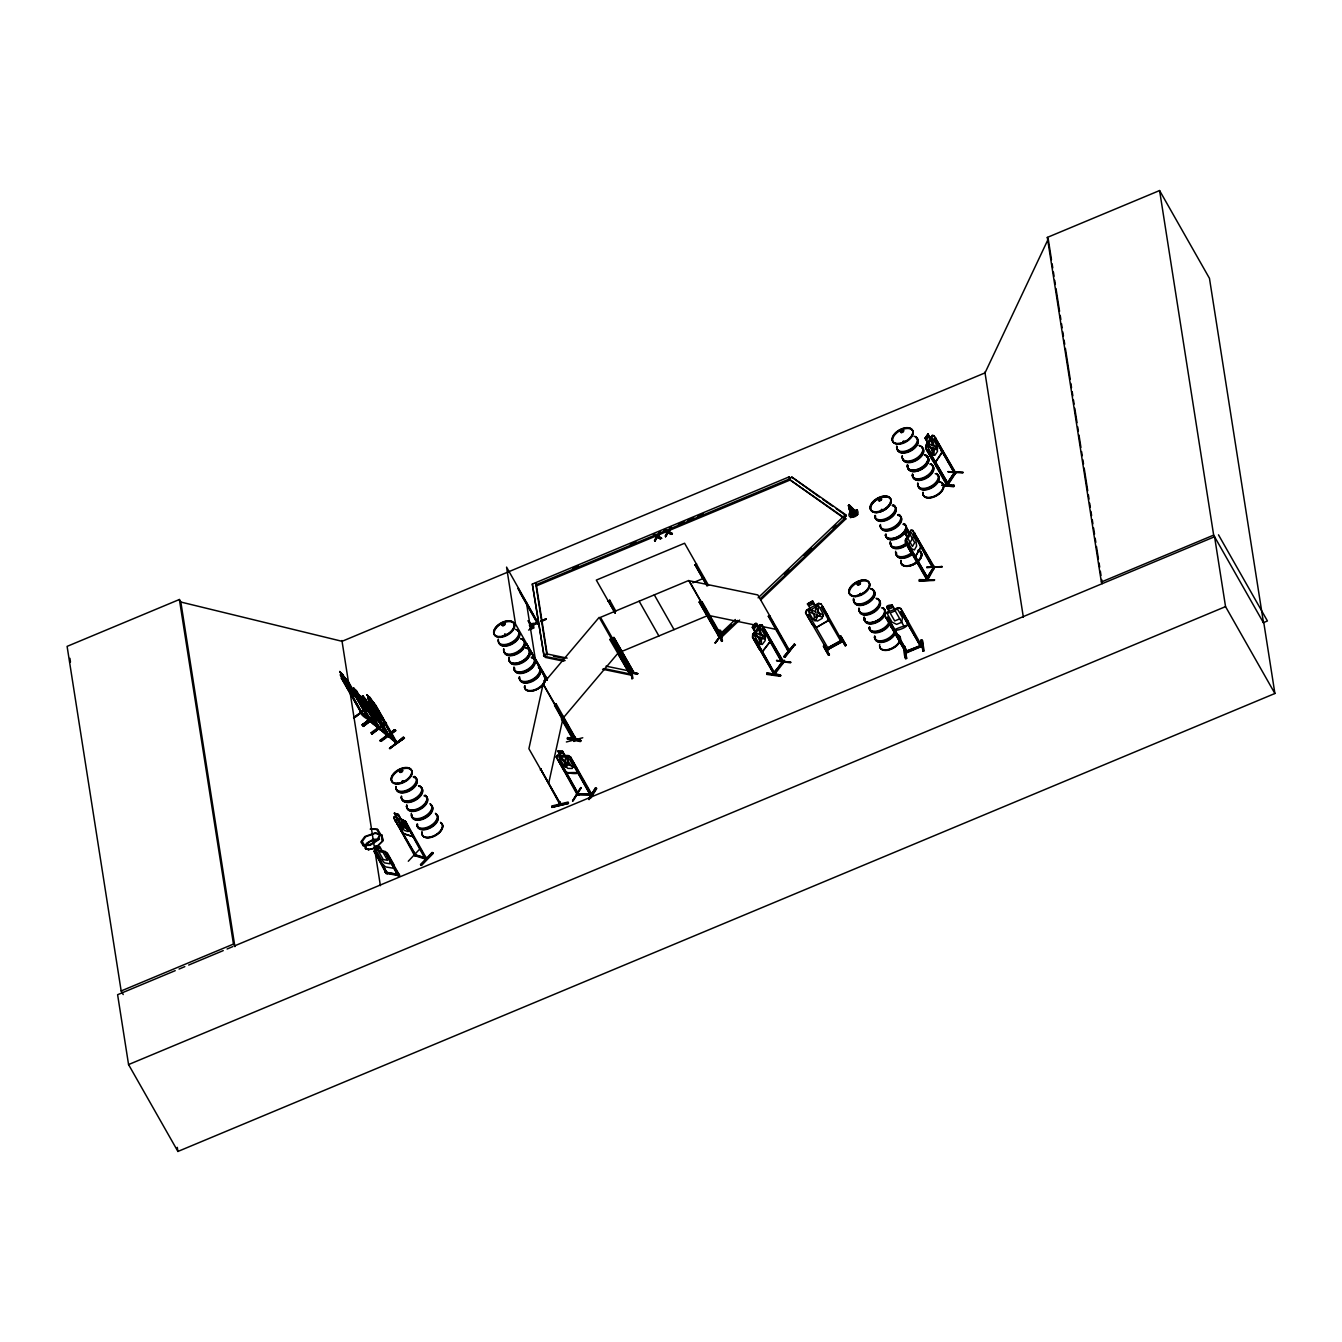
<?xml version="1.0" encoding="UTF-8"?>
<svg xmlns="http://www.w3.org/2000/svg" width="1342" height="1342" viewBox="0 0 1342 1342"><rect width="100%" height="100%" fill="white"/><g stroke="black" fill="none" stroke-linecap="round" stroke-linejoin="round"><path stroke-width="1.5" d="M559.916 804.63C562.466 802.449 557.618 801.744 560.117 803.137M574.98 739.962L573.94 741.388L574.309 740.063M932.153 459.4L935.592 462.403L932.069 459.568L925.544 448.077L927.456 442.407L927.054 445.913L931.583 453.898L934.921 455.24L937.488 451.348L936.934 445.846L932.405 437.861L930.207 438.532M946.932 485.452L925.678 448.01L925.829 445.108L932.254 435.412L930.224 438.247L927.943 433.969L930.358 438.532M536.867 622.134C538.847 619.803 538.427 626.815 537.739 623.225L519.002 590.228M531.466 625.439L537.79 621.749M538.628 623.879L506.571 567.112L515.513 624.047L547.268 680.025L547.083 678.951M546.68 678.582L545.791 677.928M401.577 771.835L399.916 771.029M400.704 771.616L402.013 770.325L400.788 770.157M402.466 780.977L401.879 782.134L403.321 782.067M402.114 781.279L402.181 782.218M402.382 781.983L403.523 781.262L402.516 781.346M403.69 781.53L402.684 780.927M503.468 624.684L502.394 624.282M504.29 623.275L504.206 624.835M504.357 635.387L504.944 634.196M504.894 634.682L504.726 634.363M504.827 635.185L506.001 634.514M505.229 635.185L504.944 634.229M857.622 583.585L858.209 582.78M858.243 584.542L857.739 583.166A1.761 1.006 -29.6 0 1 860.457 583.116A1.761 1.006 -29.6 0 1 858.192 585.011A1.761 1.006 -29.6 0 1 857.907 583.216M859.601 594.691L860.407 593.734M859.87 594.12L860.708 593.533L859.954 594.187M880.822 510.262L882.281 510.195M882.13 509.96L882.617 509.826M882.617 509.994L881.509 509.406L882.466 509.591M900.901 431.168L901.505 432.124M901.321 432.057L900.968 430.983M901.992 431.654L902.294 430.178M902.998 441.619L904.625 441.384L903.065 441.518M903.518 441.736L903.988 442.172M752.979 634.43L752.728 637.232L774.284 674.741C784.164 655.399 786.731 659.694 782.403 663.485L762.759 628.61L763.632 627.469L783.845 662.277L782.47 663.317M947.15 482.768L946.244 483.908C950.035 488.656 946.278 479.564 947.62 484.294M394.481 813.135L400.52 826.387L404.412 830.43L408.069 831.57L408.069 828.769L403.539 820.784L400.772 818.737L398.389 814.359L394.363 813.269L398.272 814.493L400.654 818.872L405.603 821.388L394.38 816.624L393.726 817.832L415.886 856.028L414.376 853.965M424.995 857.186L425.984 857.521M368.782 718.708L361.585 712.568L340.516 674.305L346.823 679.757M354.288 691.868L354.405 690.929L360.713 696.381M363.145 699.45L363.279 698.494L371.097 706.227M396.964 742.562L375.726 705.221L367.809 697.639L389.029 735.919M367.674 698.595L367.809 697.639M365.527 848.731L364.705 846.265L366.601 843.212L373.126 839.32C389.65 838.8 369.251 839.304 367.473 843.699M367.507 843.682L365.762 846.349L366.215 848.429M537.018 621.95L537.203 623.024L531.432 625.07M538.528 623.879L517.995 588.467L518.733 589.188M560 804.613L540.558 768.865L560.738 804.428M541.128 768.731L540.323 769.956M554.531 705.422L574.594 741.254L555.102 705.288M551.965 807.431L551.696 806.039L568.119 802.046L568.387 803.455L551.914 807.347L568.387 803.455M566.374 741.975L582.763 737.764M574.007 739.727L574.275 738.855M574.611 741.136L574.846 740.046M774.569 672.241L774.552 673.516L755.043 638.658L754.17 639.782L774.384 674.607L773.848 673.214L782.352 662.646L773.16 673.114M387.704 873.139L386.194 873.525L374.183 851.214L375.374 851.415L387.402 873.659L386.043 871.562L385.288 872.149L386.781 872.334M386.546 872.417L385.993 871.629M397.534 873.625L398.826 875.739L399.564 875.219L387.083 853.478L385.892 853.26L397.92 875.571L399.211 875.655L386.731 853.915L385.54 853.697M548.643 783.46L562.852 718.926M934.284 580.465L919.236 581.002L934.686 579.912L919.22 579.627L919.253 581.036M752.325 627.385L754.942 631.663L754.154 635.152L758.7 643.137L762.222 644.479L765.175 640.637L764.823 635.152L760.277 627.167L757.894 627.804L755.462 623.527C747.393 635.672 757.274 614.636 758.045 627.821M720.503 637.198L701.094 601.853L702.269 602.088L722.147 636.863C713.86 637.584 725.804 633.508 718.809 636.611M788.408 650.568L789.348 651.256L787.687 649.31M787.402 649.83L789.012 649.494L787.553 649.276M828.735 649.461L827.46 647.968C824.156 650.065 828.568 650.451 828.735 649.461L808.656 614.485L807.398 615.609L808.656 614.485M842.642 641.174C843.078 642.818 838.096 642.197 841.551 640L842.541 641.761L822.747 606.517L821.304 607.322L822.747 606.517M573.537 738.15L574.359 737.144M575.433 738.184L574.259 739.576L573.655 738.167M953.927 485.25L953.894 486.525L943.627 485.989M953.894 486.525L943.627 485.854M941.899 485.284L954.196 485.737M907.762 545.221L908.4 544.08L907.762 545.221L927.423 580.113C930.341 576.473 924.135 577.563 926.97 579.861M926.248 578.587L933.227 567.901L927.171 577.798M933.009 567.549L933.864 566.173L932.489 567.565M933.73 566.391L933.831 568.773L932.556 567.297M926.181 578.855L927.641 579.979L934.586 567.431M414.561 855.626L426.353 859.316L405.938 823.803L425.28 859.148L426.907 858.863L426.035 857.471M415.601 854.267L414.561 853.948M416.104 855.475L395.353 820.482L414.695 855.827L413.957 854.451M766.819 673.147L780.423 674.892L780.289 676.318L766.718 674.389L766.869 673.063L780.39 674.925M780.641 675.714L767.104 673.684L780.826 675.63M400.184 770.66A1.761 1.006 -29.6 0 0 400.47 772.455A1.761 1.006 -29.6 0 0 402.734 770.543A1.761 1.006 -29.6 0 0 400.184 770.66L399.648 771.918L401.241 771.868M401.04 770.593L401.761 770.979M504.139 623.191L503.049 624.147M805.569 612.791L806.492 610.14L818.586 603.279L821.17 603.967L827.678 615.424L828.5 620.591L816.288 627.502L812.044 624.164L805.519 612.69L827.343 650.316M805.77 612.74L806.693 610.342L810.165 608.379L807.431 603.95L812.631 601.015L815.114 605.376M901.153 431.621L903.032 431.336M881.073 499.291L878.507 499.895L880.52 500.298M879.664 500.449L879.111 499.358M880.738 499.207L879.983 498.536M859.517 583.317L858.511 582.713M859.45 584.139L859.786 583.233M859.719 593.952L861.044 594.623L860.44 593.432M933.294 568.689L934.586 567.532L914.187 532.791L913.55 533.948L933.21 568.823M567.414 738.922L567.599 737.597L580.549 740.18L580.381 741.589L567.431 739.006L567.599 737.597L580.549 740.18M580.801 740.901L567.817 738.402L580.969 740.901M948.341 484.328L928.043 449.419L927.288 450.56L947.519 485.334L946.16 484.093L947.586 482.969M955.252 473.927C954.716 469.146 954.682 476.007 955.789 472.954L935.525 438.129L934.77 439.287L955.168 473.927M529.721 628.945L532.891 625.993L528.463 621.044M848.48 505.565L849.385 505.146L856.297 511.856L854.921 515.009L850.962 515.462L848.48 505.565L851.969 515.898M850.962 515.462L848.53 505.716L849.385 505.146M850.677 514.54L848.563 505.38M894.51 609.218L892.094 604.94C878.96 605.678 895.416 611.835 885.569 612.942L884.529 615.374L906.202 653.101L884.73 615.24M884.747 615.357L885.72 613.059M360.361 711.663L361.803 713.676L362.39 713.021M361.686 711.998L360.377 711.797M362.357 713.139L361.669 711.746M371.013 722.046L370.207 719.664M371.583 721.66L348.501 681.921L339.828 671.52L342.277 676.133L340.516 674.305M377.588 727.683L378.444 728.32M378.41 727.649L387.318 735.902L367.691 702.352M379.232 729.109L360.981 697.337L353.718 688.127L356.167 692.74L354.405 690.929M379.769 727.918L378.914 727.28M371.684 709.146L372.925 709.398L371.684 709.146L386.999 735.869L387.234 734.795M380.021 728.421L386.513 734.56M388.979 735.332L389.096 737.01L369.134 701.145L369.369 702.134M394.867 741.405L396.309 741.472L388.677 736.053M395.622 742.545L396.477 743.183L374.368 704.064L367.121 694.854L369.553 699.45L367.658 697.756M396.913 742.68L388.794 735.819M574.158 740.331L573.99 741.254M1263.527 622.906L1209.461 278.331L1159.589 190.547L1047.314 237.417L1048.236 239.044L985.011 372.891L342.059 641.308L180.834 602.038L179.392 599.505L67.1 646.374L121.166 990.95L123.212 994.573M393.894 817.932L394.514 816.775M379.954 834.321L376.917 840.176L370.409 844.437M370.56 828.702L377.656 829.406L380.558 834.17L377.404 840.528L370.241 845.242L363.263 845.745M826.286 648.723L841.937 640.302L840.159 640.906M826.806 650.149L842.474 641.258M840.88 642.164L840.444 640.62M633.39 671.587L631.344 672.007L633.005 671.302M906.907 651.172L905.112 651.86M906.538 650.803L907.427 651.96M955.118 471.78L953.726 472.619M375.408 847.808L382.94 840.746L381.967 835.026L375.542 832.745L364.839 836.519L360.864 841.937L363.33 845.779M375.911 847.993L382.889 840.78L381.866 835.11M773.78 674.573L773.227 673.13M774.787 673.399L755.043 638.658M782.487 662.042L781.631 662.126L782.755 660.818M933.73 568.807L914.07 533.931L914.707 532.774M941.396 566.441L941.782 567.196L927.121 566.878M926.903 579.861L926.97 577.446M933.21 568.572L933.277 566.139M562.784 768.463C565.368 777.504 594.003 771.482 566.844 772.74L562.784 768.463L556.259 756.989L557.182 755.361L560.302 755.412M556.46 757.039L557.333 755.512M907.058 528.647L909.49 533.193L911.319 532.539L915.848 540.524L916.62 546.026L914.422 549.918L911.285 548.593L906.756 540.608L907.125 537.085L904.542 532.808L907.058 528.647L909.49 532.908M907.762 546.815L912.157 554.246L905.464 542.772L905.447 539.786L905.632 542.772L926.986 579.996L933.931 567.549L912.728 530.275L910.933 530.073L905.548 539.87L907.293 537.085L904.709 532.808L907.075 528.916M909.49 533.193L911.151 530.275M908.534 545.389L914.841 534.301M920.612 547.234L915.194 556.829L912.224 554.095L915.177 557.081L920.914 547.284L919.236 541.732L912.51 530.476M657.463 536.8L654.829 541.145L657.463 536.8L660.314 538.863L661.64 538.31L658.083 535.894L660.415 531.902L658.503 536.615L661.64 538.31M668.199 532.304L665.582 536.666L668.199 532.304L671.05 534.384L672.376 533.831L668.819 531.415L671.168 527.423L669.239 532.137L672.376 533.831M659.174 532.438L657.765 536.314L660.415 531.902M669.91 527.943L668.501 531.835L671.168 527.423M654.426 540.423L656.724 536.498L653.537 534.787L657.362 535.592M654.829 541.145L656.724 536.498M665.162 535.944L667.46 532.019L664.273 530.308L668.098 531.113M665.582 536.666L667.46 532.019M573.99 738.385L575.047 737.144M574.376 739.442C577.06 735.869 574.577 742.042 574.342 738.15M574.426 737.161L575.785 738.553L556.024 703.644L554.632 704.684L556.024 703.644M630.17 672.09L628.71 673.114L629.583 671.973M810.115 608.278L808.32 611.18L812.849 619.148L817.395 621.094L822.243 618.36L822.898 613.462L818.368 605.477L814.963 605.527L812.531 601.25M562.667 751.235L557.786 751.285L562.6 751.369L565.016 755.647L568.236 757.123L572.766 765.091L572.313 768.48L567.834 768.396L563.489 764.923L558.943 756.955L560.537 755.563L558.104 751.285M557.182 755.361L568.387 755.714M556.259 756.989L577.848 794.279C578.989 791.663 575.617 793.86 578.134 793.558M577.228 794.783L557.903 759.606L559.228 759.622L578.855 794.816L577.161 792.954M557.635 760.042L559.228 759.622M565.016 755.647L568.371 755.563L570.769 757.123M570.652 760.277L572.246 759.857L570.652 760.277L590.463 795.169L570.92 759.84M572.598 800.906L580.901 787.486L572.581 800.872M590.765 793.91C585.078 791.612 598.197 797.098 589.725 794.112L578.335 793.91L589.994 793.676M588.635 798.876L595.63 787.771L588.769 798.943M589.037 799.413L596.1 788.391L589.054 799.597M590.849 798.02L596.771 788.492L595.58 787.754M927.456 442.407L925.024 438.129L927.943 433.969M925.359 438.146L927.943 434.254M927.775 450.593L928.547 449.436M934.77 439.287L936.028 438.163M935.424 462.151L941.782 452.573L940.256 447.188M935.441 462.386L942.084 452.623L940.524 447.071M948.022 471.679L963.254 472.418L948.123 471.646M947.871 484.043L955.269 472.887L934.015 435.613L932.103 435.412M947.653 485.351L955.772 472.904M399.681 771.13L401.661 769.939M502.16 624.382L502.965 623.46M401.912 771.398L401.946 770.157M504.391 624.651L503.267 623.98M504.441 635.034L506.119 634.481M902.898 431.537L903.099 430.581M903.149 441.333L903.871 442.474M878.624 499.593L879.429 498.67M880.855 499.207L878.842 499.66M880.838 499.861C880.05 497.463 882.533 498.922 880.654 500.046M859.635 583.955L860.256 583.015L859.065 582.495M368.379 717.484L368.245 718.624L361.401 712.736M369.486 720.134L371.164 722.113L346.622 679.773M371.667 721.744L354.154 691.734M378.947 727.951L377.488 727.716L359.639 696.196L357.123 694.049L364.168 704.181M380.541 729.31L379.635 728.538M385.708 734.124L387.05 734.141M386.362 735.198L385.691 733.856M387.519 734.997L388.392 735.634M632.065 673.281L633.894 672.493L613.931 637.45L612.438 638.087L632.216 672.778M905.045 651.491L920.025 646.022C920.964 641.694 923.481 648.941 921.233 644.613M922.306 645.787L905.951 652.682L905.38 651.239M920.595 646.961L919.874 645.703M922.038 646.358L900.801 608.446L898.217 607.641L894.342 609.285L897.932 609.721L902.478 617.706L901.707 622.252L896.641 624.365L891.977 622.084L887.448 614.099L889.343 611.549M560.218 803.556L560.168 802.097M560.704 804.646L528.899 748.702L543.107 684.168L574.997 740.13M782.386 660.482L762.088 624.953L760.075 624.718L758.062 627.553M752.828 634.414L760.226 624.735M754.64 639.849L755.512 638.708M762.759 628.61L764.101 627.536M762.457 651.373L769.889 641.895L768.614 636.41L769.905 641.912L762.608 651.625L759.052 648.605M776.515 660.482L791.008 662.344L776.615 660.449M774.384 674.607L783.845 662.277M375.374 851.415L373.831 851.65M387.872 873.088L386.077 873.474L385.875 871.629M397.249 874.246C366.483 868.626 404.277 876.343 397.702 873.676M610.241 639.58L611.18 638.457L609.788 639.497L630.103 674.355M631.025 673.08L637.869 673.634L632.3 672.493M700.742 602.29L702.269 602.088M725.267 629.884L715.303 643.019C716.913 638.222 723.439 636.695 720.839 636.594M719.815 636.561L715.303 643.019M722.399 633.508L725.519 630.438M715.118 642.868L725.552 630.371M768.295 616.246L769.838 616.045L768.295 616.246L788.073 651.155L789.213 651.239L769.469 616.481M783.98 656.573L794.414 644.126L783.896 656.557L785.036 657.412L794.732 644.663M784.315 657.278L794.867 644.764M528.563 630.069L533.931 627.972L533.16 623.057M563.69 661.203L545.288 657.395L544.667 656.322L546.714 653.889L535.542 582.73M562.835 718.406L618.93 652.095M603.984 668.568L630.589 674.07L632.636 671.654L633.239 672.745L631.193 675.16L602.558 669.239M849.469 512.963C845.795 520.377 861.983 517.492 857.085 509.792M850.56 517.693L857.857 514.456M823.938 645.083L829.44 654.812L828.551 655.299L823.451 646.274L823.938 645.083L829.222 654.678M823.468 646.29L828.568 655.164M394.38 816.624L396.997 817.731L394.363 813.269M393.726 817.832L415.768 855.995M396.427 820.818L394.951 820.901M404.143 833.852L400.386 829.188L404.009 833.986L413.319 836.737L405.603 821.388L426.756 858.897L415.097 855.24L426.169 857.672L424.626 857.823M411.994 832.996L413.202 836.871M408.287 861.245L420.147 848.614M424.642 858.041L415.768 854.703M420.465 864.5L432.158 852.388L433.147 853.277L421.539 865.439L420.583 864.583M433.13 853.244L420.918 865.137L432.459 852.908M420.885 865.221L433.047 853.177M502.797 623.695L502.126 625.171L503.938 624.902M502.663 624.147L504.743 623.309L503.971 625.003M401.728 771.583L402.55 770.459L401.526 770.04M901.304 430.597L900.633 432.074L902.227 432.023M902.713 431.721L903.535 430.597L902.512 430.195M858.024 582.998L857.37 584.491L858.695 584.525M858.092 583.636L859.668 582.713L858.243 582.864M859.484 583.535L858.427 584.173M859.937 583.871L858.93 584.592M720.168 633.961L735.332 619.518M758.096 597.844L843.078 516.922L845.225 517.811L845.846 518.901L760.864 599.824M725.334 630.706L731.407 624.936M784.516 574.359L789.062 570.031M804.244 555.571L811.826 548.358M833.08 528.127L836.116 525.225M737.479 620.407L720.788 636.309L718.641 635.403M760.243 598.733L845.225 517.811M739.627 620.054L721.409 637.4L718.389 635.169L718.322 636.158M632.434 677.794L631.998 678.8L630.656 667.159M631.981 678.716L630.254 668.048L631.143 667.779L631.713 671.201M903.988 648.018C909.004 669.524 902.009 653.52 904.911 647.632L906.689 658.268C903.72 661.438 903.82 630.186 906.202 657.647L906.689 658.268M574.997 739.408L543.091 683.665L599.186 617.337L630.958 673.365M370.207 829.205L377.639 829.406M538.494 624.047L538.31 622.973M377.052 829.926L379.82 834.338M789.146 479.245L791.847 477.098L845.695 514.707L846.316 515.781L843.598 517.928L789.146 479.245L845.846 518.901M842.977 516.838L845.695 514.707M560.134 802.214L559.195 803.372L560.033 804.848M340.264 675.127L362.407 713.273M341.338 678.18L342.579 678.448L341.338 678.18L361.686 713.659L342.076 678.817M348.618 684.403L349.859 684.672L348.618 684.403L369.184 719.866L344.928 678.163M350.128 691.65C339.258 674.69 353.684 698.545 356.435 697.035L354.909 693.277M356.402 690.425L358.666 694.888M354.858 693.495L356.603 696.917L350.279 691.449M358.834 694.703L360.545 696.498M363.279 698.494L365.024 700.323L362.592 695.71L371.046 706.194L389.029 736.909L368.631 701.514M362.39 698.528L360.512 696.381L379.786 729.595M360.679 703.225L370.493 713.541L364.001 708.173M363.313 701.195L379.82 729.712M369.805 697.135L373.948 703.208M364.185 708.14L360.847 703.107M364.856 709.012L354.003 717.987L365.276 709.733M354.003 717.987L363.196 710.455M365.108 709.499L353.533 717.567M374.066 702.99L382.034 716.729M376.649 708.358L376.414 707.368L396.393 743.116L388.241 736.355L389.18 735.701L395.051 741.505M367.758 718.171L361.904 712.367C357.358 713.29 371.65 722.566 367.557 717.819M373.042 715.722C356.066 695.039 396.997 740.851 372.875 715.756M375.508 715.907L362.189 724.982L373.143 716.108M375.441 715.806L362.206 724.932L375.022 715.42M362.189 724.982L375.139 715.554M375.726 716.293L363.279 726.458L376.146 717.014M377.572 714.867C360.595 694.183 401.526 739.996 377.404 714.883M375.676 716.561L362.826 726.056L375.978 716.779M376.834 726.542L378.276 726.525L371.164 720.839L370.258 721.325L378.293 728.27M377.605 717.685L379.35 721.107M382.135 716.829L383.879 720.251M371.046 732.732L385.624 722.214L386.479 723.237L371.919 733.839L371.147 732.833M371.868 733.755L386.177 722.667M372.137 734.04L386.194 722.701L371.667 733.621M395.638 730.518L380.323 741.036L394.397 729.696L394.867 730.417M379.971 740.365L394.481 729.796M380.289 740.901L395.37 729.964M380.39 741.036L395.336 729.947L395.773 730.702L381.296 741.321L380.843 740.566L381.296 741.321M395.672 740.818L395.588 742.663L373.026 702.906L370.526 700.759L377.572 710.891M389.482 748.316L404.412 738.083L389.482 748.316L403.606 737.026L389.935 748.702M389.851 748.584L404.395 738.05M400.788 770.727L400.218 771.801M901.17 430.698L902.981 430.111M880.1 500.264L880.939 498.989L879.144 500.264M926.735 567.381L941.832 566.928M827.746 648.471L826.387 648.639L827.36 650.367M629.75 671.856L610.727 638.373M375.391 833.332L381.464 835.345M721.057 636.024L719.597 635.806M948.442 472.166L962.734 472.854M577.647 794.347L590.866 794.514M591.52 795.118L571.977 760.293M381.279 835.479L382.235 840.813M633.81 672.627L613.931 637.45M921.317 645.083L907.091 651.088M815.013 605.628L818.654 603.565L821.036 604.118M828.232 620.423L816.288 627.502M839.79 636.091L845.275 645.821L846.148 645.334L840.948 636.276L846.148 645.334M840.193 636.813L841.065 636.293M842.659 641.577L826.974 650.048M777.018 660.935L790.505 662.814M400.654 770.493L401.51 770.207M860.826 594.774L859.601 594.506M398.993 875.672L386.16 873.357M789.213 651.239L768.664 615.827M954.296 472.787L954.481 473.994M955.269 472.887L954.648 471.495M581.052 788.123L573.219 800.805M531.164 624.969L536.699 622.638M542.202 620.323L546.177 618.914L540.625 621.195M540.658 621.564L546.194 619.283M531.331 625.808L537.974 623.141M541.497 621.514L546.144 618.863M609.754 600.21L608.312 601.216L609.754 600.21L615.81 611.164M695.089 564.999L696.532 563.992L695.089 564.999L707.1 586.135M526.769 644.445L547.284 678.985L546.597 680.277L526.769 644.445L546.563 680.075M526.936 645.401L527.339 644.194M613.982 637.819L612.438 638.087M699.216 601.853L700.709 601.233L699.266 602.222L719.211 637.014L699.266 602.222M543.862 680.713L547.486 679.035M718.473 635.705L719.899 634.649M632.166 672.828L633.726 672.577L632.854 671.436M718.96 636.611L720.453 635.991M721.275 640.704L722.449 641.023L720.671 630.388L719.379 630.035L721.711 641.224M887.699 617.303L886.257 618.31L887.699 617.303L907.678 652.363M900.901 611.734L902.394 611.113L900.968 612.103L920.897 646.894L900.968 612.103M922.373 640.268L921.048 639.933L923.229 651.289L924.152 650.904L922.357 640.235L923.413 651.105M906.001 653.051L922.206 646.223M827.494 648.018L840.327 640.805M414.963 854.77L414.024 854.502M1263.476 622.621L1267.435 620.96L1218.486 534.821M532.321 584.072L544.114 656.322L532.321 584.072L789.331 476.779L790.27 479.95L536.481 585.884L535.877 584.81L789.65 478.859L789.331 476.779M572.698 568.555L578.452 566.156M630.371 544.483L636.142 542.084M678.431 524.42L684.202 522.004M688.043 520.411L693.814 517.995M697.655 516.385L703.426 513.986M659.895 538.142L661.22 537.588M670.631 533.646L671.956 533.093M849.788 512.778L856.783 509.725M692.824 582.814L704.332 577.999M543.493 655.248L546.714 653.889L567.163 658.117M620.239 652.095L708.509 615.24M886.945 607.389L892.011 605.276M900.683 608.714L898.234 607.96L885.569 612.942M895.231 610.862L890.165 612.975L894.695 620.943L899.761 618.83M908.064 624.886C875.236 634.38 914.791 630.404 907.343 620.054M121.166 990.95L233.458 944.08L179.392 599.505M1101.648 579.492L1102.302 583.619L1101.363 581.992L1213.654 535.122L1159.589 190.547M175.215 970.652L117.61 994.707L128.564 1064.575L177.916 1151.453L1274.9 693.495L1263.946 623.627L1213.654 535.122M179.056 969.058L184.827 966.643M188.668 965.049L223.242 950.606M227.083 949.012L232.837 946.596M234.766 945.791L1214.577 536.75L1225.548 606.618L1274.9 693.495M128.564 1064.575L1225.548 606.618M574.51 737.077L562.583 715.907M360.293 711.847L361.183 712.367M370.459 720.839L369.57 720.318M379.216 728.454L378.511 727.85M386.597 734.644L379.534 728.79M375.458 833.281L365.695 836.737L362.206 841.501L364.336 844.906M901.975 431.57L900.968 431.705M879.731 498.62L880.939 498.419M400.99 771.432L399.899 771.197M954.917 474.196L935.273 439.304M379.199 838.884L378.578 839.807M632.418 673.181L600.495 617.337L688.765 580.482L720.704 636.578M774.066 672.023L775.273 673.516M568.454 802.768L552.015 806.844L568.454 802.851M368.379 849.553L365.343 848.58L368.463 849.671L375.827 847.792M368.463 849.671L375.71 848.027M629.146 673.198L630.22 674.238M379.232 728.354L371.013 721.057M368.715 849.335L366.366 848.496M503.552 623.225L504.475 623.208M503.468 625.204L502.378 624.449M859.232 582.78L857.689 583.921L858.461 584.558M853.847 511.57L856.297 511.856M719.832 630.606L721.543 641.409M364.319 844.873L370.493 844.403M942.185 566.492L926.735 567.616M928.278 578.737L907.88 544.097M920.914 547.284L919.035 541.732M590.178 793.189L591.268 793.34M591.721 795.051L577.395 794.833M933.847 435.613L940.407 447.188M925.024 438.129L927.792 442.424M948.425 484.11L928.043 449.419M943.678 484.613L953.944 485.099M941.899 485.116L954.363 485.821M425.867 858.528L424.441 857.672M546.345 677.576L547.284 678.985M932.136 435.613L933.948 435.815M761.954 624.919L768.496 636.527M754.892 631.679L752.694 634.33L752.443 637.299L758.968 648.773M782.503 663.351L782.42 662.025M591.973 794.565L570.652 757.173M573.219 740.113L574.191 738.888M721.023 636.561L722.164 636.796M631.327 672.493L637.869 673.634M631.696 672.946L637.282 674.321M629.364 673.567L617.806 653.588M708.844 615.492L777.572 629.683M606.03 666.152L632.636 671.654M553.458 656.255L563.69 658.368M544.667 656.322L565.116 660.549M405.938 823.803L407.029 824.139L405.536 824.223M404.16 833.734L413.319 836.737M397.92 875.571L399.58 875.152M532.606 625.07L527.96 620.826M398.708 873.927L399.43 875.202L386.53 872.937L374.183 851.214M397.886 875.47L385.892 853.26M667.88 532.74L664.273 530.308M657.144 537.219L653.537 534.787M668.501 531.835L665.615 529.738M668.618 533.042L671.05 534.384M657.765 536.314L654.862 534.233M657.865 537.521L660.314 538.863M568.303 755.848L570.568 757.307L577.026 768.698L577.932 772.807M345.75 679.908L352.258 690.627L347.578 684.47C352.611 696.984 334.057 662.344 346.538 682.608L345.733 679.991M819.392 496.976L791.847 477.098M822.747 499.341L832.845 506.387M836.217 508.735L846.316 515.781M891.205 626.647L895.366 630.019M891.054 626.848L895.332 630.337M759.203 648.639L762.608 651.39M339.677 671.637L342.462 674.204M366.953 694.971L369.755 697.538M343.267 675.63L340.851 672.828M370.56 698.964L368.144 696.163M353.567 688.245L356.351 690.828M362.424 695.827L366.03 699.836L363.615 697.018M357.157 692.254L354.741 689.452M371.516 733.453L386.311 723.103M386.915 734.762L379.719 728.605L363.196 699.199L380.44 729.125M370.66 721.208C373.378 726.039 378.947 725.569 378.125 728.287M380.86 862.201L385.439 866.865L394.095 868.375L393.827 864.483L387.352 853.076L385.104 851.398L375.005 849.637L374.384 850.811L387.502 873.592M849.218 505.078L855.29 511.403M849.436 505.297L856.582 512.778M530.04 622.99L532.891 625.993M849.352 505.481L856.079 513.936M529.033 622.923L532.388 627.15M849 505.095L852.64 509.96M416.272 855.458L415.45 854.149M849.167 505.649L854.921 515.009M529.318 625.104L531.231 628.224M537.588 623.409L537.756 624.248L536.985 622.873M908.4 544.08L928.228 578.956M900.667 608.597L907.158 620.105L907.863 624.919M891.994 605.158L904.139 626.529M886.911 607.272L889.36 611.667M887.75 617.672L907.494 652.43M789.65 478.859L790.27 479.95M821.304 607.322L841.451 642.382M795.454 644.932L794.33 644.093M788.995 649.562L789.7 650.836L757.827 594.942L689.1 580.734L721.56 637.383L701.9 602.508M763.229 628.66L782.872 663.552M752.661 627.402L755.076 631.679M708.593 585.515L684.588 543.242L596.318 580.096L615.072 613.109M695.039 564.63L706.043 584.005M654.309 594.875L674.053 629.616M639.144 601.199L658.888 635.957M608.262 600.847L615.257 613.177M630.589 674.07L631.193 675.16M520.159 592.946L537.924 624.298M556.628 708.207L559.631 713.491M567.649 727.599L572.648 736.406M561.308 718.859L574.024 741.405M589.792 793.307L590.514 794.581M562.516 751.503L564.932 755.781M557.869 751.151L560.453 755.697M578.15 793.038L578.855 794.816M558.96 760.058L578.704 794.816M559.597 802.231L560.822 804.412M367.121 694.854L373.713 707.603L379.518 714.313L378.914 712.032M367.842 698.477L389.7 736.59M372.187 708.777L387.15 734.846M362.592 695.71L369.184 708.459L374.988 715.169L374.384 712.904M353.718 688.127L360.327 700.876L366.114 707.603L365.51 705.322M349.121 684.034L370.845 722.063M342.344 674.003L344.777 678.28M339.828 671.52L346.437 684.269L352.225 690.979L351.621 688.714M425.213 857.202L426.488 859.35L424.844 857.253M233.458 944.08L234.884 946.613L180.834 602.038M839.824 636.074L845.275 645.821M812.631 601.015L807.431 603.95M848.748 505.213L850.543 508.752M848.916 505.766L853.411 515.731M382.202 716.611L383.728 720.369M377.672 717.467L379.199 721.224M577.11 768.563L578.134 772.958M923.229 651.289L921.199 639.949L922.826 650.568M631.998 672.912L632.921 678.415M1048.236 239.044L1051.474 259.677M1052.111 263.804L1052.765 267.93M1053.42 272.057L1054.057 276.184M1054.711 280.31L1055.349 284.437M1056.003 288.564L1059.559 311.26M1060.214 315.387L1060.868 319.513M1061.505 323.64L1062.159 327.767M1062.797 331.893L1063.451 336.02M1064.089 340.147L1064.743 344.273M1065.397 348.4L1070.245 379.35M1070.899 383.476L1071.537 387.603M1072.191 391.73L1072.845 395.856M1073.483 399.983L1074.137 404.11M1074.774 408.236L1077.039 422.68M1077.693 426.806L1078.347 430.933M1078.985 435.06L1080.931 447.44M1081.585 451.566L1082.222 455.693M1082.877 459.82L1083.514 463.946M1084.168 468.073L1087.725 490.769M1088.379 494.896L1089.016 499.023M1089.67 503.149L1090.325 507.276M1090.962 511.403L1091.616 515.529M1092.254 519.656L1092.908 523.783M1093.562 527.909L1094.535 534.099M1095.173 538.226L1095.827 542.353M1096.464 546.479L1098.41 558.859M1099.064 562.986L1099.702 567.112M1100.356 571.239L1100.994 575.366M1047.314 237.417L1101.363 581.992M1023.359 617.253L984.894 372.086L984.86 372.959M536.163 583.82L547.335 654.98M526.316 601.853L535.257 658.805M341.925 640.503L348.886 684.806M349.859 691.013L380.39 885.67M177.278 1147.343L177.916 1151.453M69.918 658.318L70.455 662.076M524.537 642.013A11.34 6.442 -29.6 0 1 517.24 653.906A11.34 6.442 -29.6 0 1 504.558 652.178M523.078 640.168A11.508 6.542 -29.6 0 1 518.28 652.715A11.508 6.542 -29.6 0 1 504.072 651.692M529.083 650.048A11.306 6.425 -29.6 0 1 520.461 662.545A11.306 6.425 -29.6 0 1 509.222 658.335M525.963 648.186A11.306 6.425 -29.6 0 1 527.809 648.874M528.782 649.528A11.306 6.425 -29.6 0 1 520.159 662.009A11.306 6.425 -29.6 0 1 508.92 657.815M528.966 649.696A11.373 6.458 -29.6 0 1 520.293 662.26A11.373 6.458 -29.6 0 1 508.987 658.033M525.812 647.817A11.373 6.458 -29.6 0 1 527.674 648.522M517.626 630.572A11.508 6.542 -29.6 0 1 512.829 643.12A11.508 6.542 -29.6 0 1 498.62 642.097M520.511 638.524A11.357 6.442 -29.6 0 1 520.008 649.88A11.357 6.442 -29.6 0 1 504.24 652.162M503.619 650.585A11.357 6.442 -29.6 0 1 503.703 648.706M519.119 632.401A11.357 6.442 -29.6 0 1 511.788 644.328A11.357 6.442 -29.6 0 1 499.09 642.6M520.914 638.96A11.508 6.542 -29.6 0 1 517.995 652.212A11.508 6.542 -29.6 0 1 503.871 649.31M515.462 629.381A11.508 6.542 -29.6 0 1 512.543 642.633A11.508 6.542 -29.6 0 1 498.436 639.715M516.905 629.633A11.34 6.442 -29.6 0 1 510.883 642.717A11.34 6.442 -29.6 0 1 498.285 639.111M538.779 668.165A11.34 6.442 -29.6 0 1 534.066 680.511A11.34 6.442 -29.6 0 1 520.075 679.505M538.612 667.494A11.508 6.542 -29.6 0 1 532.489 680.78A11.508 6.542 -29.6 0 1 519.69 677.123M524.756 685.678A11.306 6.425 -29.6 0 0 535.995 689.872A11.34 6.442 -29.6 0 0 544.634 677.391A11.306 6.425 -29.6 0 1 535.995 689.872A11.34 6.442 -29.6 0 1 524.739 685.695M544.298 676.821A11.306 6.425 -29.6 0 1 537.001 688.698A11.306 6.425 -29.6 0 1 524.353 686.97M529.587 650.954A11.306 6.425 -29.6 0 1 522.306 662.831A11.306 6.425 -29.6 0 1 509.658 661.103M531.281 657.194A11.508 6.542 -29.6 0 1 528.345 670.463A11.508 6.542 -29.6 0 1 514.238 667.544M539.182 667.712A11.357 6.442 -29.6 0 1 531.851 679.639A11.357 6.442 -29.6 0 1 519.153 677.911M531.499 657.865A11.357 6.442 -29.6 0 1 528.614 670.933A11.357 6.442 -29.6 0 1 514.691 668.064M538.327 667.008A11.508 6.542 -29.6 0 1 532.204 680.277A11.508 6.542 -29.6 0 1 519.404 676.636M532.875 657.412A11.508 6.542 -29.6 0 1 526.752 670.698A11.508 6.542 -29.6 0 1 513.952 667.041M532.422 656.959A11.34 6.442 -29.6 0 1 527.691 669.322A11.34 6.442 -29.6 0 1 513.718 668.316M529.369 650.4A11.373 6.458 -29.6 0 1 522.021 662.344A11.373 6.458 -29.6 0 1 509.306 660.616M420.784 787.586A11.34 6.442 -29.6 0 1 416.054 799.933A11.34 6.442 -29.6 0 1 402.08 798.926M418.721 786.211A11.508 6.542 -29.6 0 1 415.802 799.463A11.508 6.542 -29.6 0 1 401.677 796.544M425.347 795.638A11.34 6.442 -29.6 0 1 419.325 808.706A11.34 6.442 -29.6 0 1 406.743 805.15A11.34 6.442 -29.6 0 0 419.325 808.706A11.34 6.442 -29.6 0 0 425.364 795.655M425.028 795.068A11.34 6.442 -29.6 0 1 420.314 807.414A11.34 6.442 -29.6 0 1 406.324 806.408M413.269 776.615A11.508 6.542 -29.6 0 1 410.35 789.868A11.508 6.542 -29.6 0 1 396.225 786.949M419.861 785.976A11.34 6.442 -29.6 0 1 415.148 798.322A11.34 6.442 -29.6 0 1 401.157 797.316M413.487 777.303A11.34 6.442 -29.6 0 1 411.843 789.532A11.34 6.442 -29.6 0 1 396.628 789.331M418.436 785.707A11.508 6.542 -29.6 0 1 415.517 798.96A11.508 6.542 -29.6 0 1 401.392 796.058M414.879 776.833A11.508 6.542 -29.6 0 1 408.756 790.119A11.508 6.542 -29.6 0 1 395.957 786.462M414.426 776.381A11.34 6.442 -29.6 0 1 409.696 788.744A11.34 6.442 -29.6 0 1 395.722 787.737M436.301 814.913A11.34 6.442 -29.6 0 1 430.279 827.98A11.34 6.442 -29.6 0 1 417.681 824.391M436.116 814.242A11.508 6.542 -29.6 0 1 430.01 827.528A11.508 6.542 -29.6 0 1 417.211 823.871M440.847 822.965A11.306 6.425 -29.6 0 1 436.133 835.278A11.306 6.425 -29.6 0 1 422.193 834.288M440.528 822.394A11.306 6.425 -29.6 0 1 434.523 835.445A11.306 6.425 -29.6 0 1 421.942 831.855M423.988 795.806A11.34 6.442 -29.6 0 1 421.12 808.84A11.34 6.442 -29.6 0 1 407.213 805.972M440.713 822.579A11.373 6.458 -29.6 0 1 434.674 835.714A11.373 6.458 -29.6 0 1 422.025 832.107M425.582 795.957A11.373 6.458 -29.6 0 1 419.543 809.075A11.373 6.458 -29.6 0 1 406.894 805.468M430.681 804.646A11.508 6.542 -29.6 0 1 425.867 817.194A11.508 6.542 -29.6 0 1 411.675 816.188M435.395 813.302A11.34 6.442 -29.6 0 1 430.665 825.649A11.34 6.442 -29.6 0 1 416.691 824.659M430.866 805.317A11.34 6.442 -29.6 0 1 424.844 818.402A11.34 6.442 -29.6 0 1 412.229 814.795M435.848 813.738A11.508 6.542 -29.6 0 1 431.034 826.303A11.508 6.542 -29.6 0 1 416.842 825.28M430.396 804.16A11.508 6.542 -29.6 0 1 425.599 816.708A11.508 6.542 -29.6 0 1 411.39 815.684M429.943 803.707A11.34 6.442 -29.6 0 1 423.921 816.792A11.34 6.442 -29.6 0 1 411.323 813.202M878.524 600.126A11.357 6.442 -29.6 0 1 873.776 612.506A11.357 6.442 -29.6 0 1 859.769 611.499M876.443 598.767A11.508 6.542 -29.6 0 1 873.508 612.019A11.508 6.542 -29.6 0 1 859.4 609.1M883.103 608.144A11.373 6.458 -29.6 0 1 877.047 621.279A11.373 6.458 -29.6 0 1 864.399 617.672M882.717 607.658A11.29 6.408 -29.6 0 1 876.729 620.675A11.29 6.408 -29.6 0 1 864.181 617.102M870.992 589.172A11.508 6.542 -29.6 0 1 868.073 602.441A11.508 6.542 -29.6 0 1 853.948 599.522M877.601 598.515A11.357 6.442 -29.6 0 1 871.562 611.617A11.357 6.442 -29.6 0 1 858.947 608.027M873.072 590.53A11.357 6.442 -29.6 0 1 868.341 602.91A11.357 6.442 -29.6 0 1 854.334 601.904M876.158 598.28A11.508 6.542 -29.6 0 1 873.239 611.533A11.508 6.542 -29.6 0 1 859.115 608.614M870.706 588.685A11.508 6.542 -29.6 0 1 867.788 601.937A11.508 6.542 -29.6 0 1 853.663 599.018M872.166 588.937A11.357 6.442 -29.6 0 1 866.127 602.038A11.357 6.442 -29.6 0 1 853.495 598.431M895.936 630.22A11.34 6.442 -29.6 0 1 885.317 641.677A11.34 6.442 -29.6 0 1 875.403 636.947M895.768 629.599A11.508 6.542 -29.6 0 1 884.999 641.224A11.508 6.542 -29.6 0 1 874.917 636.443M896.741 634.833A11.34 6.442 -29.6 0 1 895.097 647.062A11.34 6.442 -29.6 0 1 879.899 646.878M896.406 634.296A11.29 6.408 -29.6 0 1 893.537 647.297A11.29 6.408 -29.6 0 1 879.698 644.428M885.384 613.663A11.34 6.442 -29.6 0 1 873.508 623.627A11.34 6.442 -29.6 0 1 864.936 618.528M883.556 609.05A11.34 6.442 -29.6 0 1 885.468 611.801M896.573 634.464A11.373 6.458 -29.6 0 1 894.929 646.743A11.373 6.458 -29.6 0 1 879.664 646.559M881.459 607.842A11.373 6.458 -29.6 0 1 878.574 620.927A11.373 6.458 -29.6 0 1 864.617 618.058M889.645 624.533A11.357 6.442 -29.6 0 1 877.198 632.736A11.357 6.442 -29.6 0 1 869.935 627.368M888.723 622.923A11.357 6.442 -29.6 0 1 877.601 630.874A11.357 6.442 -29.6 0 1 868.945 627.637M895.416 630.992A11.508 6.542 -29.6 0 1 883.338 641.124A11.508 6.542 -29.6 0 1 874.649 635.94M894.963 630.472A11.357 6.442 -29.6 0 1 884.395 640.084A11.357 6.442 -29.6 0 1 874.38 637.215M889.461 623.963A11.508 6.542 -29.6 0 1 876.829 632.283A11.508 6.542 -29.6 0 1 869.482 626.848M889.176 623.476A11.508 6.542 -29.6 0 1 877.903 631.528A11.508 6.542 -29.6 0 1 869.113 628.257M897.882 515.328A11.357 6.442 -29.6 0 1 896.238 527.591A11.357 6.442 -29.6 0 1 880.989 527.406M897.647 514.674A11.508 6.542 -29.6 0 1 894.728 527.926A11.508 6.542 -29.6 0 1 880.62 525.007M904.357 524.152A11.357 6.442 -29.6 0 1 899.61 536.532A11.357 6.442 -29.6 0 1 885.603 535.525M903.938 523.565A11.29 6.408 -29.6 0 1 899.224 535.861A11.29 6.408 -29.6 0 1 885.301 534.854M904.122 523.732A11.373 6.458 -29.6 0 1 899.392 536.129A11.373 6.458 -29.6 0 1 885.351 535.122M892.195 505.078A11.508 6.542 -29.6 0 1 889.276 518.331A11.508 6.542 -29.6 0 1 875.169 515.412M898.821 514.422A11.357 6.442 -29.6 0 1 894.074 526.802A11.357 6.442 -29.6 0 1 880.084 525.796M892.43 505.749A11.357 6.442 -29.6 0 1 891.927 517.106A11.357 6.442 -29.6 0 1 876.158 519.388M875.538 517.811A11.357 6.442 -29.6 0 1 875.621 515.932M899.257 514.875A11.508 6.542 -29.6 0 1 893.135 528.161A11.508 6.542 -29.6 0 1 880.335 524.504M893.806 505.297A11.508 6.542 -29.6 0 1 889.008 517.844A11.508 6.542 -29.6 0 1 874.799 516.821M893.369 504.827A11.357 6.442 -29.6 0 1 888.639 517.207A11.357 6.442 -29.6 0 1 874.632 516.2M919.807 551.361A11.357 6.442 -29.6 0 1 913.768 564.462A11.357 6.442 -29.6 0 1 901.17 560.906A11.357 6.442 -29.6 0 0 913.768 564.462A11.357 6.442 -29.6 0 0 919.84 551.411M919.455 550.891A11.29 6.408 -29.6 0 1 913.466 563.908A11.29 6.408 -29.6 0 1 900.918 560.335M902.898 524.286A11.29 6.408 -29.6 0 1 906.555 529.57M904.357 533.646A11.29 6.408 -29.6 0 1 892.145 539.87A11.29 6.408 -29.6 0 1 886.19 534.418M917.794 550.354A11.373 6.458 -29.6 0 1 914.909 563.439A11.373 6.458 -29.6 0 1 900.952 560.553M904.542 524.454A11.373 6.458 -29.6 0 1 898.486 537.572A11.373 6.458 -29.6 0 1 885.837 533.965M906.538 542.839A11.357 6.442 -29.6 0 1 895.03 547.133A11.357 6.442 -29.6 0 1 890.232 541.665M907.041 531.466A11.357 6.442 -29.6 0 1 908.903 532.153M911.99 552.418A11.357 6.442 -29.6 0 1 900.465 556.712A11.357 6.442 -29.6 0 1 895.684 551.243M907.46 544.449A11.357 6.442 -29.6 0 1 895.936 548.744A11.357 6.442 -29.6 0 1 891.155 543.275M912.392 553.038A11.508 6.542 -29.6 0 1 895.768 553.743M907.226 543.929A11.508 6.542 -29.6 0 1 890.602 544.651M912.912 554.028A11.357 6.442 -29.6 0 1 901.388 558.322A11.357 6.442 -29.6 0 1 896.59 552.854M906.94 543.443A11.508 6.542 -29.6 0 1 895.265 547.804A11.508 6.542 -29.6 0 1 890.417 542.252M912.677 553.525A11.508 6.542 -29.6 0 1 896.053 554.229M921.786 447.708A11.357 6.442 -29.6 0 1 917.056 460.088A11.357 6.442 -29.6 0 1 903.049 459.081M921.585 447.054A11.508 6.542 -29.6 0 1 916.787 459.601A11.508 6.542 -29.6 0 1 902.579 458.595M924.487 455.055A11.357 6.442 -29.6 0 1 921.618 468.123A11.357 6.442 -29.6 0 1 907.695 465.255A11.357 6.442 -29.6 0 0 921.669 468.224A11.357 6.442 -29.6 0 0 924.554 455.156M925.98 455.24A11.29 6.408 -29.6 0 1 919.991 468.257A11.29 6.408 -29.6 0 1 907.444 464.684M926.181 455.408A11.373 6.458 -29.6 0 1 920.142 468.543A11.373 6.458 -29.6 0 1 907.494 464.936M916.133 437.475A11.508 6.542 -29.6 0 1 911.335 450.023A11.508 6.542 -29.6 0 1 897.144 449M919.018 445.41A11.357 6.442 -29.6 0 1 916.133 458.478A11.357 6.442 -29.6 0 1 902.21 455.609M916.334 438.129A11.357 6.442 -29.6 0 1 911.604 450.509A11.357 6.442 -29.6 0 1 897.597 449.503M919.421 445.863A11.508 6.542 -29.6 0 1 916.502 459.115A11.508 6.542 -29.6 0 1 902.394 456.196M913.969 436.267A11.508 6.542 -29.6 0 1 911.05 449.52A11.508 6.542 -29.6 0 1 896.942 446.601M915.429 436.519A11.357 6.442 -29.6 0 1 909.39 449.62A11.357 6.442 -29.6 0 1 896.758 446.014M937.32 475.034A11.357 6.442 -29.6 0 1 932.573 487.414A11.357 6.442 -29.6 0 1 918.565 486.408M935.223 473.676A11.508 6.542 -29.6 0 1 932.304 486.945A11.508 6.542 -29.6 0 1 918.196 484.026M941.883 483.07A11.357 6.442 -29.6 0 1 935.844 496.171A11.357 6.442 -29.6 0 1 923.212 492.581M939.668 481.879A11.29 6.408 -29.6 0 1 938.041 494.074A11.29 6.408 -29.6 0 1 922.893 493.873M939.836 482.03A11.373 6.458 -29.6 0 1 936.951 495.131A11.373 6.458 -29.6 0 1 923.011 492.246M926.567 456.095A11.373 6.458 -29.6 0 1 920.528 469.23A11.373 6.458 -29.6 0 1 907.88 465.624M929.788 464.097A11.508 6.542 -29.6 0 1 926.869 477.349A11.508 6.542 -29.6 0 1 912.745 474.431M936.397 473.441A11.357 6.442 -29.6 0 1 930.358 486.542A11.357 6.442 -29.6 0 1 917.743 482.935M931.868 465.456A11.357 6.442 -29.6 0 1 925.829 478.557A11.357 6.442 -29.6 0 1 913.197 474.951M936.833 473.894A11.508 6.542 -29.6 0 1 930.711 487.18A11.508 6.542 -29.6 0 1 917.911 483.523M931.382 464.298A11.508 6.542 -29.6 0 1 925.259 477.584A11.508 6.542 -29.6 0 1 912.459 473.944M930.945 463.846A11.357 6.442 -29.6 0 1 926.215 476.225A11.357 6.442 -29.6 0 1 912.208 475.219M566.76 763.028C568.572 769.721 562.063 767.339 565.284 762.105L559.446 757.14L565.754 761.132C563.875 754.724 570.652 757.14 567.247 762.105L573.286 767.255L566.76 763.028M401.694 820.448L401.862 823.703L396.309 818.737L401.577 824.424C399.279 828.182 405.167 831.805 402.868 825.582L408.622 830.799L403.17 824.911L402.986 820.968L401.744 820.415M816.708 614.284C818.251 621.698 811.457 624.416 815.148 613.965C804.563 611.885 810.434 607.423 815.701 612.321C814.242 605.242 820.784 602.793 817.278 612.724C828.215 614.938 822.16 619.501 816.708 614.284M931.465 439.522L932.187 445.762C927.473 441.032 925.577 447.96 932.153 447.658C931.969 459.97 935.726 455.408 933.227 447.742C938.041 452.992 940.188 445.527 933.294 445.896L932.371 438.532L931.465 439.522M759.169 628.828L759.689 635.034C754.892 630.086 752.376 637.349 759.555 636.93C758.784 649.192 763.061 644.68 760.713 637.014C765.661 642.315 768.312 634.85 760.847 635.185L760.193 627.838L759.169 628.828M906.907 530.325L905.498 532.841L906.303 534.267L907.729 531.751L906.907 530.325M910.144 534.619L907.947 538.511L912.476 546.496L914.674 542.604L910.144 534.619M927.725 435.664L926.064 438.163L926.869 439.572L928.53 437.073L927.725 435.664M931.013 439.958L928.446 443.833L932.975 451.818L935.559 447.926L931.013 439.958M953.91 473.256L947.351 483.137L953.91 473.256M755.345 624.936L753.432 627.402L754.254 628.828L756.15 626.362L755.345 624.936M758.7 629.23L755.747 633.088L760.277 641.057L763.229 637.215L758.7 629.23M377.89 850.14L376.548 851.18L381.078 859.165L384.466 862.839L390.22 863.845L389.717 860.675L385.188 852.707L382.218 850.895L379.786 846.617L375.458 845.863L377.89 850.14M356.049 694.971L356.284 695.961L356.049 694.971M364.907 702.554L365.141 703.543L364.907 702.554M812.078 602.457L808.958 604.219L809.763 605.645L812.883 603.883L812.078 602.457M815.768 606.953L810.92 609.704L815.45 617.689L820.298 614.938L815.768 606.953M891.491 606.248L888.236 607.607L889.041 609.033L892.296 607.674L891.491 606.248M362.323 703.946L355.915 693.344L360.428 699.216C355.613 687.305 374.301 721.761 361.468 701.078L362.323 703.946M375.726 710.673L369.302 700.054L373.814 705.926C369.016 694.032 387.704 728.488 374.854 707.804L375.726 710.673M371.197 711.528L364.873 700.96L369.285 706.798C364.487 694.888 383.175 729.343 370.325 708.66L371.197 711.528M562.197 752.074L559.312 752.023L560.134 753.449L563.003 753.499L562.197 752.074M565.838 757.073L561.342 756.989L565.888 764.974L570.367 765.057L565.838 757.073M379.467 847.205L376.582 846.701L377.404 848.127L380.272 848.63L379.467 847.205M383.024 852.321L378.696 851.566L383.242 859.551L387.553 860.306L383.024 852.321M398.104 814.98L395.756 814.242L398.91 816.406L398.104 814.98M401.594 820.163L397.937 819.023L402.466 827.008L406.123 828.148L401.594 820.163M345.75 679.589L343.233 677.442L350.279 687.557L345.75 679.589M368.496 703.778L365.997 701.631L373.042 711.763L368.496 703.778M499.694 636.544A11.306 6.425 -29.6 0 0 514.221 624.365A11.306 6.425 -29.6 0 0 497.899 625.053A11.306 6.425 -29.6 0 0 499.694 636.544M500.163 637.366A11.306 6.425 -29.6 0 0 514.691 625.187A11.306 6.425 -29.6 0 0 498.368 625.875A11.306 6.425 -29.6 0 0 500.163 637.366M499.845 636.88A11.373 6.458 -29.6 0 0 514.456 624.634A11.373 6.458 -29.6 0 0 498.033 625.338A11.373 6.458 -29.6 0 0 499.845 636.88M502.948 625.707A1.761 1.006 -29.6 0 0 505.213 623.795A1.761 1.006 -29.6 0 0 502.663 623.913A1.761 1.006 -29.6 0 0 502.948 625.707M397.198 783.292A11.34 6.442 -29.6 0 0 411.742 771.08A11.34 6.442 -29.6 0 0 395.387 771.767A11.34 6.442 -29.6 0 0 397.198 783.292M397.668 784.114A11.34 6.442 -29.6 0 0 412.212 771.902A11.34 6.442 -29.6 0 0 395.856 772.606A11.34 6.442 -29.6 0 0 397.668 784.114M397.366 783.627A11.373 6.458 -29.6 0 0 411.977 771.382A11.373 6.458 -29.6 0 0 395.555 772.086A11.373 6.458 -29.6 0 0 397.366 783.627M854.904 595.865A11.357 6.442 -29.6 0 0 869.482 583.636A11.357 6.442 -29.6 0 0 853.093 584.324A11.357 6.442 -29.6 0 0 854.904 595.865A11.357 6.442 -29.6 0 0 869.515 583.686A11.357 6.442 -29.6 0 0 853.126 584.374A11.357 6.442 -29.6 0 0 854.938 595.915M855.408 596.636A11.29 6.408 -29.6 0 0 869.901 584.491A11.29 6.408 -29.6 0 0 853.613 585.179A11.29 6.408 -29.6 0 0 855.408 596.636M876.863 620.943A11.373 6.458 -29.6 0 0 882.902 607.809A11.373 6.458 -29.6 0 1 876.863 620.96A11.373 6.458 -29.6 0 1 864.214 617.354A11.373 6.458 -29.6 0 0 876.863 620.943M876.141 511.805A11.357 6.442 -29.6 0 0 890.736 499.576A11.357 6.442 -29.6 0 0 874.347 500.281A11.357 6.442 -29.6 0 0 876.141 511.805M876.611 512.543A11.29 6.408 -29.6 0 0 891.105 500.381A11.29 6.408 -29.6 0 0 874.816 501.086A11.306 6.425 -29.6 0 0 876.628 512.577A11.306 6.425 -29.6 0 0 891.138 500.398A11.306 6.425 -29.6 0 0 874.816 501.086A11.29 6.408 -29.6 0 0 876.611 512.543M876.309 512.124A11.373 6.458 -29.6 0 0 890.92 499.878A11.373 6.458 -29.6 0 0 874.498 500.583A11.373 6.458 -29.6 0 0 876.309 512.124M879.413 500.902A1.761 1.006 -29.6 0 0 881.677 499.006A1.761 1.006 -29.6 0 0 879.127 499.123A1.761 1.006 -29.6 0 0 879.413 500.902M898.201 443.497A11.357 6.442 -29.6 0 0 912.778 431.268A11.357 6.442 -29.6 0 0 896.389 431.956A11.357 6.442 -29.6 0 0 898.201 443.497M898.67 444.236A11.29 6.408 -29.6 0 0 913.164 432.074A11.29 6.408 -29.6 0 0 896.875 432.761A11.29 6.408 -29.6 0 0 898.67 444.236M898.352 443.783A11.373 6.458 -29.6 0 0 912.963 431.52A11.373 6.458 -29.6 0 0 896.54 432.225A11.373 6.458 -29.6 0 0 898.352 443.783M901.455 432.594A1.761 1.006 -29.6 0 0 903.72 430.698A1.761 1.006 -29.6 0 0 901.187 430.799A1.761 1.006 -29.6 0 0 901.455 432.594M922.088 468.962A11.29 6.408 -29.6 0 0 926.802 456.666A11.306 6.425 -29.6 0 1 922.105 468.995A11.306 6.425 -29.6 0 1 908.165 467.989A11.29 6.408 -29.6 0 0 922.088 468.962"/></g></svg>
